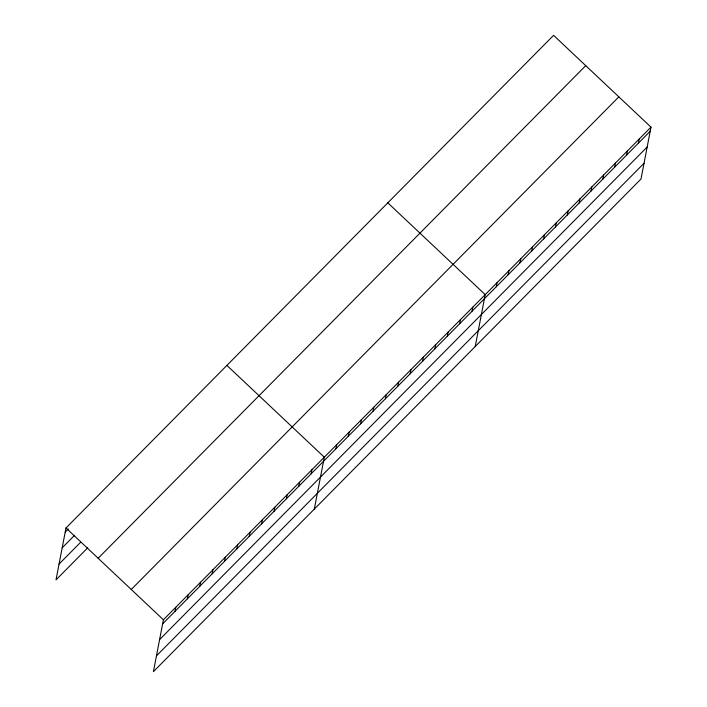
<?xml version="1.0" encoding="UTF-8"?>
<svg xmlns="http://www.w3.org/2000/svg" width="707" height="707" viewBox="0 0 707 707"><rect width="100%" height="100%" fill="white"/><g stroke="black" fill="none" stroke-linecap="round" stroke-linejoin="round"><path stroke-width="1.06" d="M650.988 127.145L163.405 619.774L153.419 671.65L641.002 179.03L650.988 127.145L553.581 35.35L65.998 527.97L56.012 579.855L87.721 547.81M174.991 611.352L175.787 607.269M187.373 598.847L188.159 594.764M199.754 586.342L200.541 582.259M212.127 573.837L212.913 569.754M224.508 561.331L225.294 557.249M236.88 548.826L237.667 544.744M249.262 536.321L250.048 532.238M261.634 523.816L262.421 519.733M274.016 511.311L274.802 507.228M286.388 498.806L287.175 494.723M298.769 486.301L299.556 482.218M311.142 473.796L311.928 469.713M314.315 509.084L324.31 457.208L226.903 365.404M335.896 448.786L336.682 444.703M348.277 436.281L349.064 432.198M360.65 423.776L361.436 419.693M373.031 411.271L373.817 407.188M385.412 398.766L386.199 394.683M397.785 386.261L398.571 382.178M410.166 373.756L410.953 369.673M422.539 361.25L423.325 357.168M434.92 348.745L435.706 344.663M447.292 336.24L448.079 332.157M459.674 323.735L460.46 319.652M472.046 311.23L472.833 307.147M475.219 346.518L485.214 294.642L387.807 202.838M496.27 286.759L497.056 282.676M508.112 274.793L508.899 270.71M519.945 262.836L520.741 258.744M531.788 250.87L532.574 246.787M543.63 238.904L544.417 234.821M555.472 226.947L556.259 222.855M567.314 214.981L568.101 210.889M579.157 203.015L579.943 198.932M590.999 191.049L591.786 186.966M602.841 179.092L603.628 175M614.683 167.126L615.47 163.043M626.526 155.16L627.312 151.077M638.368 143.194L639.155 139.111M65.212 532.062L68.305 528.933M62.172 547.828L74.553 535.323M59.043 564.08L80.704 542.198M98.14 558.265L585.732 65.645M131.263 589.479L618.846 96.85M162.619 623.857L650.201 131.237M159.579 639.632L647.17 147.003M156.45 655.875L644.042 163.255M65.998 527.97L163.405 619.774"/></g></svg>
